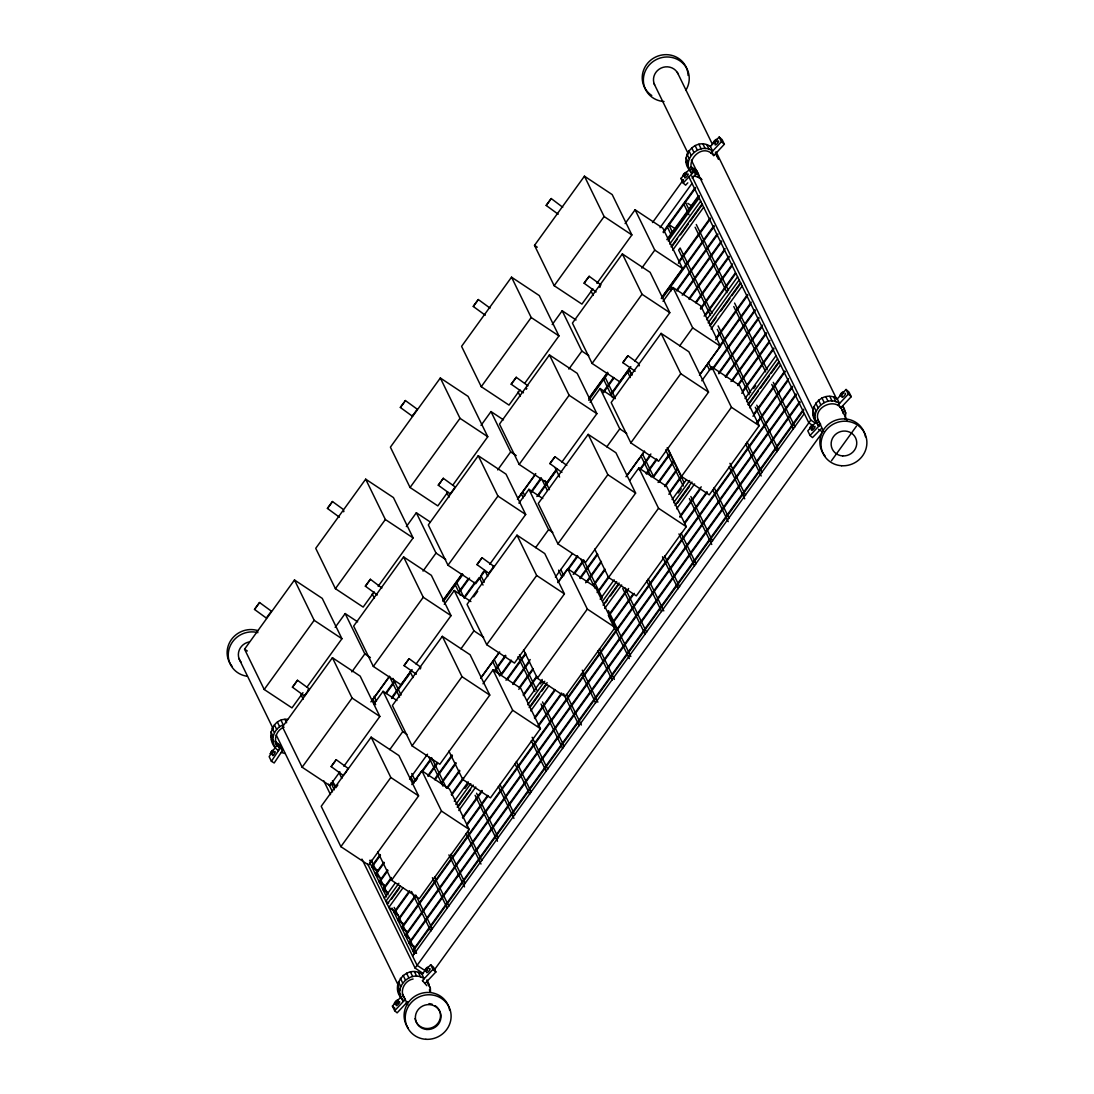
<?xml version="1.0" encoding="UTF-8"?>
<svg xmlns="http://www.w3.org/2000/svg" width="1094" height="1094" viewBox="0 0 1094 1094"><rect width="100%" height="100%" fill="white"/><g stroke="black" fill="none" stroke-linecap="round" stroke-linejoin="round"><path stroke-width="1.5" d="M278.464 750.648C264.98 741.691 270.492 717.664 287.613 719.346M275.51 747.64C269.767 739.776 274.279 727.92 283.25 724.843L280.994 720.208M266.471 617.768L271.394 611.177L259.524 602.52L254.492 609.426L266.498 618.192M488.977 572.955L493.9 566.364L482.071 557.721L476.998 564.613L489.004 573.379M401.101 997.878C389.56 984.614 407.433 964.156 421.887 974.125L424.157 978.761C410.551 968.819 391.502 988.771 403.467 1001.338M689.603 170.199C678.061 156.934 695.921 136.476 710.389 146.446L712.645 151.081C699.039 141.14 679.989 161.091 691.955 173.659M816.466 422.612C804.924 409.347 822.797 388.89 837.266 398.859L839.522 403.495C825.915 393.567 806.866 413.518 818.832 426.086M845.238 419.467L845.73 413.012L842.872 405.833M272.543 754.545C271.845 758.593 277.384 749.759 274.197 751.865M272.748 752.918L272.037 752.481C273.678 746.464 267.811 758.908 272.885 751.387M412.561 415.241L412.342 416.199L417.238 409.197L405.368 400.541L400.336 407.447L412.342 416.199M304.638 694.963L304.419 695.934L309.315 688.919L297.486 680.277L292.413 687.182L304.419 695.934M450.482 492.984L450.263 493.941L455.159 486.939L443.289 478.283L438.256 485.189L450.263 493.941M343.612 511.773L344.008 511.048M420.274 668.94L420.657 668.229M639.033 365.97L639.429 365.246M259.565 602.534L254.533 609.44M339.413 517.188L327.421 508.436L332.453 501.531L342.914 509.148M332.494 501.531L327.421 508.436M405.409 400.541L404.548 401.895M485.257 315.209L473.264 306.457L473.688 305.746L478.297 299.537L490.071 308.111M478.338 299.551L473.305 306.457M558.186 214.219L546.179 205.453L546.617 204.756L551.226 198.547L562.726 207.258M551.253 198.561L546.221 205.467M297.486 680.277L294.122 685.09M377.334 594.931L365.341 586.179L365.765 585.481L370.374 579.273L381.874 587.984M370.415 579.287L367.693 583.211M443.33 478.283L441.908 480.43M523.438 392.801L511.185 384.199L511.609 383.488L516.218 377.28L527.978 385.854M516.259 377.293L512.895 382.107M596.107 291.961L584.1 283.209L584.975 281.855L589.174 276.303L601.003 284.946M589.174 276.303L584.141 283.209M331.154 766.607L336.227 759.701L348.056 768.357L345.595 772.624L343.147 775.359L331.154 766.607L336.227 759.701M416.335 674.219L404.069 665.617L404.507 664.906L409.115 658.697L420.875 667.272M409.156 658.711L404.11 665.617M482.071 557.721L476.998 564.613M561.919 472.376L549.913 463.624L550.788 462.27L555 456.718L566.815 465.374M555 456.718L549.954 463.637M635.108 371.235L622.842 362.634L627.874 355.728L638.349 363.331M627.915 355.728L622.883 362.634M683.34 175.409L684.42 176.148L683.34 175.409L685.241 173.125L686.321 173.864L685.61 175.108L685.706 173.317M683.969 175.819A2.585 0.725 -48.7 0 0 686.321 172.401A2.585 0.725 -48.7 0 0 683.394 174.616A2.585 0.725 -48.7 0 0 683.969 175.819L684.051 174.165M714.82 143.205L713.726 142.452L716.091 140.36L714.82 143.205L714.45 141.222M394.838 1003.089L396.739 1000.805L397.833 1001.543C397.833 1004.62 393.361 1002.678 395.919 1003.827M395.467 1003.636L397.833 1001.543M395.303 1003.28L397.204 1000.996M425.238 970.146C430.407 964.347 422.64 973.359 427.508 969.831L426.879 969.284M425.853 970.693L427.754 968.395M810.203 427.822L812.104 425.539L812.473 427.522C811.734 429.846 809.122 426.81 811.297 428.574M810.832 428.369L810.928 426.592M812.473 427.522L813.198 426.277L812.104 425.539M842.968 392.787L841.683 395.618L840.602 394.879C840.589 391.802 845.074 393.744 842.503 392.596M841.245 395.29A2.585 0.725 -48.7 0 0 843.583 391.884A2.585 0.725 -48.7 0 0 840.657 394.086A2.585 0.725 -48.7 0 0 841.245 395.29L841.327 393.635M599.785 287.38L600.305 286.532M526.269 389.286L526.87 388.37M270.902 753.985L269.138 756.651L271.394 761.287L274.197 762.983L282.676 750.211L280.42 745.575L275.401 741.527C274.129 746.915 286.245 749.103 281.254 752.33M272.666 751.332L276.208 746.012M278.191 750.47L279.654 748.269L277.384 743.633M271.394 761.287L279.886 748.515L277.616 743.879M403.987 402.688L400.377 407.46M378.155 586.329L413.108 537.906L393.443 497.579L365.683 479.172L315.728 548.34L335.407 588.681L363.167 607.088L374.148 591.868M524.997 382.955L558.952 335.926L539.287 295.585L511.527 277.179L461.572 346.36L481.251 386.688L509.011 405.095L519.992 389.874M592.921 288.884L581.926 304.105L554.166 285.698L534.501 245.371L584.442 176.189L612.202 194.595L631.881 234.936L596.914 283.346M302.97 692.68L291.975 707.886L264.215 689.493L244.55 649.152L294.491 579.984L322.251 598.377L341.93 638.718L306.963 687.141M452.807 485.148L487.774 436.725L468.095 396.397L440.335 377.991L390.394 447.172L410.059 487.5L437.832 505.907L447.815 492.068M335.407 588.681L385.348 519.513L365.683 479.172M481.251 386.688L531.192 317.52L511.527 277.179M554.166 285.698L604.12 216.53L584.442 176.189M264.215 689.493L314.169 620.312L294.491 579.984M410.059 487.5L460.013 418.332L440.335 377.991M406.353 526.597L416.335 512.758L430.216 521.961M552.197 324.603L562.179 310.764L576.059 319.968M625.112 223.614L635.108 209.774L662.868 228.181L682.547 268.509L661.569 297.568M335.161 627.395L345.157 613.57L357.642 621.843M481.018 425.416L491.001 411.576L503.5 419.864M416.062 664.072L451.029 615.649L431.351 575.321L403.59 556.914L353.649 626.083L373.327 666.424L401.088 684.83L412.069 669.61M561.906 462.092L596.873 413.669L577.194 373.327L549.434 354.921L499.493 424.103L519.171 464.43L546.932 482.837L556.914 469.011M634.835 361.088L669.802 312.679L650.123 272.338L622.363 253.931L572.422 323.113L592.086 363.44L619.847 381.847L630.841 366.627M343.885 766.265L379.85 716.461L360.172 676.119L332.412 657.726L282.471 726.895L302.135 767.236L329.896 785.629L339.892 771.803M489.729 564.285L525.694 514.481L506.016 474.14L478.256 455.733L428.315 524.915L447.979 565.242L475.74 583.649L484.738 571.191M652.53 222.547L683.504 179.648M660.051 227.675L692.023 183.395M663.101 231.969L695.264 187.43M663.443 232.666L695.593 188.127M423.022 571.082L436.014 553.085L416.335 512.758M568.866 369.088L581.858 351.106L562.179 310.764M641.795 268.098L654.786 250.116L635.108 209.774M351.844 671.88L364.835 653.897L345.157 613.57M497.688 469.9L510.679 451.918L491.001 411.576M666.834 239.627L698.068 196.359M668.174 238.93L699.326 195.771M668.174 240.899L699.148 198M669.706 244.058L700.68 201.146M671.073 246.847L702.047 203.949M672.482 245.89L677.473 238.971M680.482 234.827L688.468 223.75M690.464 220.988L702.457 204.373M672.687 250.17L703.661 207.272M373.327 666.424L423.269 597.256L403.59 556.914M519.171 464.43L569.112 395.262L549.434 354.921M592.086 363.44L642.041 294.272L622.363 253.931M302.135 767.236L352.09 698.054L332.412 657.726M447.979 565.242L497.934 496.074L478.256 455.733M679.018 261.192L710.184 218.034M678.362 263.271L710.526 218.732M442.796 600.551L461.777 574.268M588.64 398.558L607.621 372.275M443.015 600.866L462.488 573.899M589.351 398.189L606.842 373.984M661.282 298.58L713.917 225.679M370.921 701.869L389.409 676.27L399.583 697.138M443.343 601.563L462.83 574.582M518.269 497.811L535.745 473.593M588.695 400.267L608.168 373.3M662.622 297.896L714.259 226.376M371.618 701.35L389.587 676.448M517.462 499.37L535.445 474.468M444.273 604.339L454.256 590.5L470.912 601.536M590.117 402.346L600.1 388.507L615.375 398.64M663.032 301.356L673.029 287.517L700.789 305.923L720.454 346.251L699.476 375.31M374.08 703.757L383.078 691.312L396.958 700.502M518.925 503.158L528.922 489.319L542.802 498.522M385.799 692.912L394.291 681.152M458.728 591.922L468.218 578.781M531.151 491.616L541.147 477.777M603.081 392.008L613.57 377.485M676.502 290.32L716.72 234.608M386.141 693.61L394.633 681.849M459.07 592.62L469.558 578.083M531.493 492.314L541.475 478.475L547.246 490.303M603.409 392.705L613.898 378.182M676.83 291.018L717.992 234.034M391.529 697.794L410.018 672.208M463.952 597.488L474.946 582.281M536.88 496.498L555.355 470.912M610.808 394.127L628.776 369.225L631.84 375.474M682.218 295.202L721.384 240.981M391.871 698.492L410.359 672.892M481.784 573.981L483.78 571.218M538.221 495.814L556.696 470.215M611.136 394.825L629.118 369.922M683.559 294.518L721.712 241.678M442.332 636.339L392.39 705.521L412.069 745.848L439.829 764.255L489.77 695.087L470.092 654.745L442.332 636.339L462.01 676.68L489.77 695.087M588.175 434.359L538.234 503.527L557.913 543.868L585.673 562.275L635.614 493.093L615.936 452.766L588.175 434.359L607.854 474.687L635.614 493.093M661.104 333.369L611.163 402.537L630.828 442.879L658.588 461.271L708.543 392.103L688.864 351.762L661.104 333.369L680.783 373.697L708.543 392.103M371.153 737.151L321.212 806.319L340.877 846.66L368.637 865.067L418.592 795.885L398.913 755.557L371.153 737.151L390.832 777.492L418.592 795.885M516.997 535.171L467.056 604.339L486.721 644.681L514.481 663.073L564.436 593.905L544.757 553.564L516.997 535.171L536.675 575.499L564.436 593.905M337.827 785L335.831 787.762L332.439 780.801M473.688 596.845L477.681 591.307M688.947 298.703L725.103 248.639M689.288 299.4L724.529 250.608M695.675 302.204L728.836 256.283M696.016 302.901L729.178 256.981M700.406 308.467L732.57 263.928M700.748 309.164L731.982 265.91M460.943 648.824L473.934 630.841L454.256 590.5M606.787 446.831L619.778 428.848L600.1 388.507M679.716 345.841L692.693 327.858L673.029 287.517M389.765 749.622L402.742 731.64L383.078 691.312M535.609 547.643L548.586 529.66L528.922 489.319M704.139 316.125L735.373 272.871M705.48 315.428L735.715 273.555M706.615 319.708L737.588 276.809M708.146 322.867L739.12 279.968M709.514 325.67L740.488 282.772M710.922 324.713L715.927 317.793M720.919 310.874L729.917 298.416M731.913 295.653L740.898 283.196M711.127 328.979L742.115 286.081M412.069 745.848L462.01 676.68M557.913 543.868L607.854 474.687M630.828 442.879L680.783 373.697M340.877 846.66L390.832 777.492M486.721 644.681L536.675 575.499M716.338 337.69L747.489 294.532M715.681 339.769L747.831 295.23M719.073 346.716L751.222 302.176M480.663 678.061L499.137 652.475M626 476.765L639.99 457.401M644.489 451.179L640.988 456.02L651.162 476.888M699.928 374.394L750.634 304.159M480.717 678.294L499.698 652.01M626.561 476.3L644.544 451.398M409.525 779.092L427.508 754.19M555.369 577.112L572.353 553.591M483.015 683.764L492.997 669.925L520.758 688.331L540.436 728.672L490.481 797.841L462.721 779.434L448.882 751.058M629.857 480.389L638.841 467.945L666.602 486.338L686.28 526.679L636.325 595.861L608.565 577.454L594.726 549.065M701.774 380.78L711.77 366.955L739.53 385.348L759.195 425.689L709.254 494.857L681.494 476.464L667.655 448.075M411.823 784.576L421.819 770.737L449.579 789.143L469.244 829.471L419.303 898.653L391.543 880.246L377.703 851.857M557.667 582.582L567.663 568.743L595.423 587.15L615.088 627.491L565.147 696.659L537.386 678.266L523.547 649.877M413.628 782.552L431.61 757.65M494.037 671.183L505.524 655.279M558.979 581.256L577.454 555.67M639.388 469.887L650.875 453.983M712.809 368.213L754.956 309.834M415.46 781.171L417.457 778.408M422.462 771.489L431.952 758.347L446.53 788.254L459.521 770.272M494.379 671.88L505.866 655.976M568.798 568.812L577.796 556.367M640.728 469.203L650.219 456.061M713.151 368.897L755.298 310.532M427.85 775.673L437.34 762.532M501.271 674L511.254 660.161M573.188 574.391L583.676 559.854M646.116 473.387L656.605 458.865M718.539 373.095L758.689 317.479M428.192 776.371L437.682 763.229M511.595 660.858L501.613 674.683L494.146 659.395M574.528 573.694L584.018 560.552L602.343 598.103M646.458 474.085L656.947 459.562M718.881 373.779L759.031 318.176M380.138 854.578L371.645 866.339L377.198 870.017M434.578 779.174L452.054 754.969M506.002 680.263L525.476 653.282M579.916 577.878L597.406 553.673M653.337 476.205L669.829 453.367M725.267 376.596L762.422 325.137M380.466 855.276L371.987 867.036L377.539 870.715M434.92 779.872L452.396 755.667M507.342 679.579L525.817 653.98M580.258 578.576L597.748 554.371M670.171 454.065L653.679 476.888L642.493 453.942M725.609 377.28L761.834 327.106M375.379 873.983L383.871 862.222M441.306 782.675L455.788 762.614M512.73 683.764L530.207 659.545M585.646 582.774L601.139 561.318M658.068 482.468L673.562 461.025M730.997 381.478L766.156 332.781M384.199 862.92L375.707 874.68L379.878 877.443M441.648 783.372L456.13 763.311M513.072 684.461L529.551 661.624M586.986 582.076L601.468 562.015M659.409 481.784L673.89 461.723M732.337 380.78L766.497 333.479M387.591 869.88L379.098 881.641L384.65 885.319M519.459 687.264L532.942 668.584M593.372 584.88L604.859 568.976M664.796 485.968L677.282 468.67M737.725 384.979L769.889 340.425M387.932 870.578L379.44 882.338L384.992 886.017M447.87 787.571L459.863 770.969M518.802 689.343L533.284 669.282M593.714 585.577L605.201 569.673M665.138 486.666L677.624 469.367M738.067 385.662L769.301 342.408M382.832 889.285L391.324 877.525M451.261 794.517L463.254 777.916M523.192 694.909L536.675 676.229M597.105 592.538L608.592 576.62M669.528 492.232L681.015 476.328M742.457 391.242L773.608 348.083M462.721 779.434L512.676 710.266L492.997 669.925M608.565 577.454L658.52 508.272L638.841 467.945M681.494 476.464L731.435 407.283L711.77 366.955M390.667 879.603L383.173 889.983L387.344 892.745M451.603 795.215L463.596 778.613M523.52 695.606L537.017 676.926M598.951 591.157L608.934 577.317M668.872 494.31L681.357 477.011M741.787 393.32L773.95 348.781M391.543 880.246L441.484 811.078L421.819 770.737M537.386 678.266L587.328 609.084L567.663 568.743M384.322 898.119L395.317 882.899M454.27 801.246L468.259 781.868M527.212 700.215L542.2 679.456M600.168 599.197L614.158 579.82M672.113 499.561L686.102 480.184M745.055 398.531L776.029 355.632M464.977 788.336L467.986 784.179M540.409 683.887L542.405 681.111M678.253 492.97L681.247 488.813M753.67 388.507L755.681 385.744M398.859 883.282L385.867 901.278L388.643 903.111M455.815 804.405L470.803 783.646M527.759 704.755L544.744 681.234M602.698 600.975L616.688 581.598M673.644 502.707L689.63 480.567M746.587 401.689L777.574 358.791M387.235 904.068L400.226 886.085M457.183 807.194L473.169 785.054M529.127 707.558L547.109 682.656M603.067 605.146L619.054 583.006M675.012 505.51L691.996 481.989M747.954 404.493L778.928 361.581M391.638 898.967L399.638 887.89M458.591 806.237L470.584 789.636M530.535 706.601L539.52 694.143M541.53 691.381L546.521 684.461M605.474 602.808L607.471 600.045M610.479 595.888L618.466 584.825M677.418 503.172L689.411 486.556M748.364 404.917L758.361 391.078M760.357 388.302L769.356 375.844M771.352 373.081L778.34 363.399M402.838 888.013L388.849 907.391L395.782 911.986M458.796 810.517L475.781 786.996M530.74 710.881L548.723 685.965M604.681 608.469L621.665 584.948M676.625 508.833L694.622 483.917M749.581 407.802L780.555 364.904M394.031 912.232L409.512 890.789M462.461 817.464L481.934 790.497M534.378 717.855L554.863 689.493M608.305 615.484L626.288 590.582M679.73 516.559L701.199 486.816M753.643 414.188L784.808 371.03M409.853 891.487L394.373 912.929L398.531 915.692M462.789 818.162L482.276 791.194M534.72 718.553L555.191 690.191M628.612 588.504L608.647 616.182L611.355 621.748M680.058 517.257L700.543 488.895M752.987 416.267L785.15 371.728M415.747 894.988L397.765 919.89L403.317 923.568M467.193 823.741L487.664 795.379M538.111 725.513L561.591 692.994M612.038 623.129L633.016 594.083M684.461 522.836L706.929 491.698M756.378 423.228L788.542 378.688M416.076 895.685L398.093 920.587L403.645 924.266M466.523 825.82L488.006 796.076M538.453 726.211L561.919 693.692M612.366 623.826L634.342 593.386M684.789 523.534L707.271 492.396M757.718 422.53L787.954 380.657M401.498 927.534L792.275 386.332M792.603 387.03L401.826 928.232L405.997 930.994M795.994 393.977L405.218 935.192L409.388 937.955M796.336 394.674L405.559 935.89L409.73 938.638M799.728 401.635L408.951 942.837L414.503 946.515M800.07 402.332L409.293 943.534L413.464 946.296M803.461 409.279L412.684 950.495L415.46 952.327M803.803 409.976L413.026 951.178L415.802 953.024M412.588 956.074L804.295 413.587M423.446 973.633L415.118 968.108L810.818 420.096L691.75 175.956M433.99 970.392L821.703 433.443M831.454 460.779L856.424 426.195M441.279 481.305L438.297 485.203M367.051 584.087L365.369 586.193M512.293 382.886L511.185 384.199M293.534 685.87L292.454 687.182M308.029 689.945L309.219 688.823M492.615 567.389L493.9 566.364M710.389 146.446L713.685 142.917M715.886 140.579L719.182 137.051L722.108 139.622L724.365 144.258L713.767 155.594C700.748 139.594 679.073 168.244 699.107 175.355M687.811 182.835L685.61 185.187L683.176 183.04L680.919 178.404L689.699 169.023L687.333 165.563M693.528 171.498L691.709 173.44L689.452 168.804M710.826 153.023L721.438 141.687L719.182 137.051M683.176 183.04L693.719 171.785L691.271 166.862L696.851 170.719L698.546 174.192M692.201 178.144L696.153 173.919L693.897 169.283M694.403 175.792L696.468 174.069L694.198 169.433M837.266 398.859L840.561 395.344M842.749 392.992L846.045 389.478L848.971 392.049L851.241 396.684L840.63 408.007M811.078 427.316L807.782 430.831L810.039 435.467L812.486 437.6L821.512 428.438M813.28 424.964L816.575 421.45L814.209 417.976M820.404 423.925L818.586 425.867L816.329 421.231M837.703 405.436L848.315 394.113L846.045 389.478M810.039 435.467L820.596 424.198C807.427 408.513 839.413 393.361 843.173 413.505M421.887 974.125L425.183 970.597M428.479 967.082L430.68 964.73L433.607 967.301L435.877 971.951L425.265 983.274M407.665 1001.598L397.122 1012.866L394.674 1010.733L392.418 1006.097L401.197 996.702M405.04 999.178L403.221 1001.119L401.525 997.646M422.339 980.703L432.937 969.38L430.68 964.73M394.674 1010.733L405.218 999.465L402.332 994.446M407.966 1001.748L405.901 1003.485M683.791 175.601L686.321 173.864M840.602 394.879L843.132 393.143M810.668 428.027L813.198 426.277M284.098 727.195C276.632 729.753 272.871 739.612 277.657 746.163M413.094 979.007C405.286 980.361 399.939 989.441 403.454 996.757M700.803 178.24L694.649 176.011M280.42 745.575L283.004 750.306M281.541 752.508L285.356 753.602M713.726 142.452L716.255 140.716L715.64 140.169M272.16 750.963L273.295 751.551M271.203 752.166L271.914 752.59M697.822 176.872L701.992 179.635M687.852 203.375L692.01 206.137M674.15 228.044L668.598 224.366L672.66 232.707M604.12 216.53L631.881 234.936M654.786 250.116L682.547 268.509M642.041 294.272L669.802 312.679M692.693 327.858L720.454 346.251M810.818 420.096L814.975 422.845M812.979 425.621L808.822 422.858L689.001 177.187M818.531 429.299L822.702 432.062M534.501 245.371L537.277 247.203M731.435 407.283L759.195 425.689M531.192 317.52L558.952 335.926M581.858 351.106L588.804 355.7M569.112 395.262L596.873 413.669M619.778 428.848L626.712 433.443M658.52 508.272L686.28 526.679M460.013 418.332L487.774 436.725M510.679 451.918L516.231 455.596M497.934 496.074L525.694 514.481M548.586 529.66L552.757 532.422M587.328 609.084L615.088 627.491M385.348 519.513L413.108 537.906M436.014 553.085L445.737 559.526M423.269 597.256L451.029 615.649M473.934 630.841L483.644 637.282M512.676 710.266L540.436 728.672M314.169 620.312L341.93 638.718M364.835 653.897L370.387 657.576M352.09 698.054L379.85 716.461M402.742 731.64L406.913 734.402M244.55 649.152L247.326 650.998M441.484 811.078L469.244 829.471M331.988 783.113L334.764 784.945M335.106 785.642L330.935 782.88L334.326 789.841M369.635 860.308L372.411 862.14M376.76 874.913L379.536 876.745M384.226 890.201L388.384 892.964M395.413 913.162L398.189 914.994M402.879 928.464L407.05 931.213M425.443 970.87L417.115 965.346L367.693 864M721.438 141.687L724.365 144.258M680.919 178.404L683.353 180.551M848.315 394.113L851.241 396.684M432.937 969.38L435.877 971.951M422.64 980.853L426.838 985.694M392.418 1006.097L394.852 1008.23M715.585 153.652L718.471 159.355M842.448 406.065L844.568 409.32M427.084 981.332L430.366 988.279L430.489 992.176L429.354 989.851M398.845 993.243L400.951 996.484M271.462 739.585L273.254 743.004M844.035 409.539L845.73 413.012M677.336 72.382L712.467 144.422M716.201 152.08L836.568 398.859M841.792 409.58L847.029 420.315M839.317 405.409L840.452 407.734M715.435 152.257L717.705 156.893M833.71 397.136L835.98 401.772M712.071 152.121L713.767 155.594M829.799 396.384L832.055 401.019M706.847 144.723L709.103 149.358M702.922 143.97L705.192 148.606M825.779 396.657L828.035 401.293M698.902 144.23L701.172 148.866M821.922 397.915L824.192 402.551M695.059 145.488L697.316 150.124M818.503 400.089L820.76 404.725M691.64 147.676L693.897 152.312M815.755 403.043L818.011 407.679M688.878 150.616L691.134 155.252M813.84 406.544L816.11 411.18M653.952 83.459L688.331 153.953M691.326 160.093L813.184 409.922M817.669 419.125L823.645 431.378M812.924 410.387L815.18 415.023M686.977 154.131L689.234 158.767M813.047 414.284L815.303 418.92M690.82 166.767L691.955 169.078M686.047 157.96L688.317 162.596M686.17 161.857L688.441 166.493M685.076 201.542L689.152 209.884M696.276 224.489L728.495 290.553M734.594 303.065L767.168 369.84M773.267 382.353L794.982 426.865M683.572 203.607L689.001 214.739M695.114 227.251L726.99 292.631M733.773 306.539L765.663 371.905M771.762 384.432L793.478 428.944M712.016 313.376L680.126 248.01L678.622 250.088L710.512 315.455M718.115 325.903L750.675 392.664M756.788 405.177L778.49 449.689M667.094 226.444L671.169 234.786M717.295 329.362L749.185 394.743M755.284 407.255L777 451.767M670.772 285.438L672.468 288.912M708.42 362.634L711.811 369.594M747.093 441.921L762.012 472.512M669.268 287.517L670.964 290.99M706.915 364.712L709.637 370.278M745.588 443.986L761.192 475.986M729.93 463.35L745.534 495.35M729.11 466.823L744.713 498.809M714.122 487.568L729.042 518.173M712.618 489.647L728.221 521.633M590.992 290.895L593.18 295.38M628.913 368.637L631.826 374.613M667.108 447.802L684.065 482.577M690.861 496.485L712.563 540.997M627.286 371.304L630.335 377.553M665.617 449.88L683.258 486.051M689.357 498.563L711.743 544.47M604.832 376.746L615.348 398.312M681.152 533.229L696.085 563.82M603.341 378.825L612.503 397.601M678.977 533.913L694.581 565.899M664.673 556.053L679.593 586.658M662.499 556.737L678.102 588.722M648.195 578.876L663.798 610.876M646.691 580.955L661.624 611.56M624.92 587.793L646.636 632.305M622.746 588.49L645.132 634.383M518.064 391.898L520.252 396.37M555.26 468.136L559.622 477.107M545.017 480.581L549.42 489.62M608.442 610.63L630.828 656.523M580.832 559.157L595.068 588.367M613.05 625.221L629.337 658.602M522.768 491.575L524.805 495.76M560.757 569.468L563.807 575.731M599.416 648.756L614.349 679.36M521.264 493.654L523.301 497.825M558.583 570.152L561.974 577.112M597.926 650.834L612.175 680.044M582.268 670.184L597.871 702.184M581.447 673.658L595.683 702.868M566.46 694.403L581.379 725.007M563.601 693.705L579.205 725.691M446.885 492.697L449.073 497.182M484.806 570.439L487.719 576.415M480.786 575.362L484.177 582.323M519.445 654.65L536.744 690.109M542.515 701.938L564.217 746.45M483.015 585.085L479.281 577.441L464.294 598.186L456.499 582.199M517.954 656.715L534.911 691.49M541.01 704.016L562.726 748.515M532.135 737.288L547.738 769.273M454.995 584.264L460.424 595.396M492.642 661.46L499.767 676.065M531.315 740.747L546.234 771.352M516.327 761.492L531.26 792.097M514.836 763.571L529.756 794.176M499.849 784.33L514.768 814.921M498.344 786.408L513.948 818.394M476.587 793.246L498.29 837.758M475.083 795.324L497.469 841.218M372.22 593.878L374.408 598.363M410.141 671.62L413.053 677.596M392.937 678.376L401.074 695.059M467.562 831.372L481.811 860.581M428.752 756.952L443.002 786.162M466.071 833.45L480.991 864.041M374.08 696.331L376.459 701.199M411.741 773.526L415.132 780.487M451.084 854.195L465.333 883.405M372.917 699.107L375.639 704.659M410.92 776.986L413.97 783.249M448.909 854.879L464.512 886.878M434.591 877.032L448.841 906.229M432.417 877.716L447.35 908.307M416.759 897.066L432.362 929.066M411.535 891.501L430.858 931.144M301.041 694.69L303.229 699.175M338.962 772.432L341.875 778.408M371.112 860.089L388.069 894.865M394.168 907.377L416.554 953.284M369.608 862.168L386.565 896.943M391.994 908.061L414.38 953.968M426.947 979.937L429.204 984.573M428.096 983.643L430.366 988.279M328.747 784.166L332.494 791.837M418.346 972.402L420.616 977.038M323.756 780.788L330.497 794.613M361.95 859.091L415.118 968.108M414.435 971.65L416.691 976.286M410.414 971.91L412.67 976.545M284.932 719.291L286.628 722.765M406.558 973.181L408.814 977.817M403.139 975.356L405.395 979.992M277.397 722.081L279.654 726.717M400.377 978.296L402.647 982.932M274.375 724.789L276.645 729.424M398.476 981.81L400.746 986.446M238.834 658.356L273.226 728.864M276.221 735.004L398.818 986.364M402.551 994.022L407.788 1004.757M272.16 728.125L274.43 732.761M397.56 985.639L399.816 990.275M397.683 989.55L399.939 994.186M270.888 731.872L273.158 736.508M275.032 740.994L276.167 743.305M270.656 735.783L272.912 740.419M825.04 455.897A23.138 22.085 -26 0 1 833.382 421.19A23.138 22.085 -26 0 1 865.45 436.766M664.003 101.523A23.138 22.085 -26 0 1 644.092 74.488A23.138 22.085 -26 0 1 675.354 58.474A23.138 22.085 -26 0 1 685.76 90.378M651.764 95.506A23.138 22.085 -26 0 1 654.39 57.667A23.138 22.085 -26 0 1 688.099 75.445M654.609 84.812A12.937 12.349 -26 0 1 661.036 68.101A12.937 12.349 -26 0 1 677.993 73.736M435.193 1005.701A12.937 12.349 -26 0 1 434.455 1026.432A12.937 12.349 -26 0 1 415.05 1018.541M428.985 1003.649A12.937 12.349 -26 0 1 432.239 1004.278M408.363 1028.346A23.138 22.085 -26 0 1 418.305 994.446A23.138 22.085 -26 0 1 449.689 1010.336M247.408 676.283A23.138 22.085 -26 0 1 228.851 649.877A23.138 22.085 -26 0 1 257.897 632.633M232.297 666.588A23.138 22.085 -26 0 1 231.436 639.511A23.138 22.085 -26 0 1 258.184 630.732M241.254 662.417A12.937 12.349 -26 0 1 249.131 641.959M398.941 1001.789A2.585 0.725 -48.7 0 1 399.501 1002.61A2.585 0.725 -48.7 0 1 397.204 1005.249A2.585 0.725 -48.7 0 1 396.247 1004.88M397.587 1002.911A2.585 0.725 -48.7 0 1 398.066 1002.446M429.327 968.833A2.585 0.725 -48.7 0 1 429.887 969.667A2.585 0.725 -48.7 0 1 427.604 972.306A2.585 0.725 -48.7 0 1 426.633 971.937M814.647 426.373A2.585 0.725 -48.7 0 1 814.592 427.836A2.585 0.725 -48.7 0 1 812.172 430.229A2.585 0.725 -48.7 0 1 811.816 429.176M812.131 428.684A2.585 0.725 -48.7 0 1 812.514 428.164M845.047 393.416A2.585 0.725 -48.7 0 1 844.035 396.096A2.585 0.725 -48.7 0 1 842.011 396.671M687.018 174.384A2.585 0.725 -48.7 0 1 688.058 174.78A2.585 0.725 -48.7 0 1 685.555 177.666A2.585 0.725 -48.7 0 1 684.94 176.763M716.953 141.81A2.585 0.725 -48.7 0 1 718.567 141.564A2.585 0.725 -48.7 0 1 716.091 144.613A2.585 0.725 -48.7 0 1 715.339 143.806M270.259 753.739C273.076 755.434 274.416 745.028 270.259 753.739M841.642 465.743A23.138 22.085 -26 0 0 864.862 433.593A23.138 22.085 -26 0 0 825.327 431.145A23.138 22.085 -26 0 0 841.642 465.743M842.667 455.924A12.937 12.349 -26 0 0 855.631 437.956A12.937 12.349 -26 0 0 833.532 436.588A12.937 12.349 -26 0 0 842.667 455.924M425.881 1039.3A23.138 22.085 -26 0 0 449.087 1007.15A23.138 22.085 -26 0 0 409.553 1004.702A23.138 22.085 -26 0 0 425.881 1039.3M426.892 1029.481A12.937 12.349 -26 0 0 439.87 1011.512A12.937 12.349 -26 0 0 417.771 1010.159A12.937 12.349 -26 0 0 426.892 1029.481M395.481 1003.513A2.585 0.725 -48.7 0 0 397.819 1000.094A2.585 0.725 -48.7 0 0 394.893 1002.295A2.585 0.725 -48.7 0 0 395.481 1003.513M425.881 970.556A2.585 0.725 -48.7 0 0 428.219 967.137A2.585 0.725 -48.7 0 0 425.292 969.352A2.585 0.725 -48.7 0 0 425.881 970.556M810.845 428.246A2.585 0.725 -48.7 0 0 813.184 424.828A2.585 0.725 -48.7 0 0 810.257 427.043A2.585 0.725 -48.7 0 0 810.845 428.246M714.368 142.876A2.585 0.725 -48.7 0 0 716.707 139.458A2.585 0.725 -48.7 0 0 713.78 141.673A2.585 0.725 -48.7 0 0 714.368 142.876"/></g></svg>
